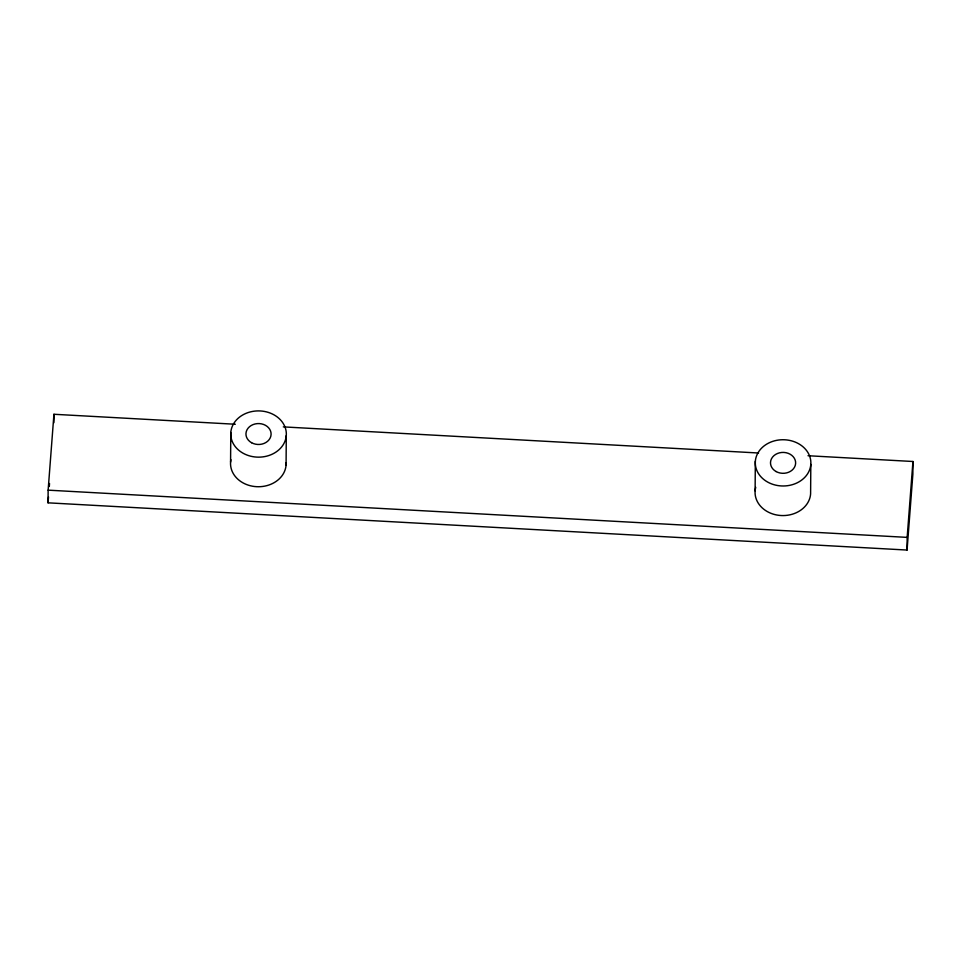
<?xml version="1.0" encoding="UTF-8"?>
<svg xmlns="http://www.w3.org/2000/svg" width="961" height="961" viewBox="0 0 961 961"><rect width="100%" height="100%" fill="white"/><g stroke="black" fill="none" stroke-linecap="round" stroke-linejoin="round"><path stroke-width="1.44" d="M808.009 455.73L912.95 461.496L912.866 474.169L907.064 550.052L48.05 502.831L48.134 490.158L53.936 414.275L235.325 424.245M53.876 422.732L53.936 414.275M230.58 462.085L230.784 432.498M286.078 465.136L286.282 435.549A27.809 23.136 0.4 0 0 246.184 413.278A27.809 23.136 0.4 0 0 243.133 453.256A27.809 23.136 0.4 0 0 286.282 435.549M755.118 490.915L755.322 461.328M810.82 464.379A27.809 23.136 0.4 0 1 767.671 482.086A27.809 23.136 0.4 0 1 770.722 442.108A27.809 23.136 0.4 0 1 810.82 464.379L810.603 493.966A27.809 23.136 0.4 0 1 778.927 515.336A27.809 23.136 0.4 0 1 755.73 487.323M907.064 550.052L907.16 537.379L912.95 461.496M48.05 502.831L48.506 496.885M49.299 486.47L49.528 483.491M283.303 426.888L758.541 453.003M48.134 490.158L907.16 537.379M286.102 462.721A27.809 23.136 0.4 0 1 256.563 486.686A27.809 23.136 0.4 0 1 230.916 459.682M251.578 442.721A12.565 10.451 0.4 0 0 271.074 434.72A12.565 10.451 0.4 0 0 252.947 424.642A12.565 10.451 0.4 0 0 251.578 442.721M776.104 471.551A12.565 10.451 0.4 0 0 795.612 463.55A12.565 10.451 0.4 0 0 777.485 453.484A12.565 10.451 0.4 0 0 776.104 471.551"/></g></svg>
